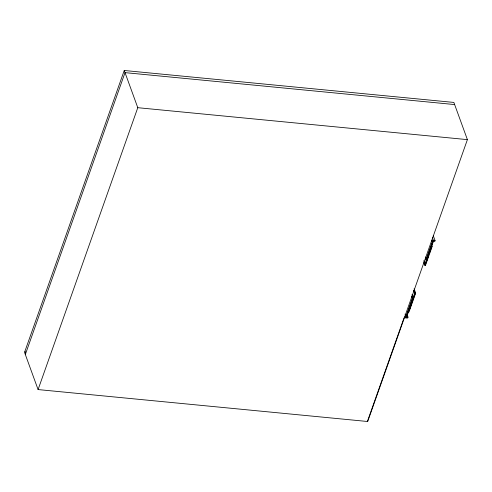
<?xml version="1.0" encoding="UTF-8"?>
<svg xmlns="http://www.w3.org/2000/svg" width="492" height="492" viewBox="0 0 492 492"><rect width="100%" height="100%" fill="white"/><g stroke="black" fill="none" stroke-linecap="round" stroke-linejoin="round"><path stroke-width="0.74" d="M24.994 351.405L24.6 352.524L38.087 389.572L367.696 421.509L467.4 139.63L453.858 102.428L124.248 70.491L24.938 351.251L25.719 353.391M25.326 354.504L125.023 72.631L454.639 104.568M38.087 389.572L137.785 107.693L124.248 70.491M367.389 421.478L404.092 317.709L407.677 318.06L408.003 317.137L407.228 314.997M432.376 241.769L426.263 259.05L425.506 256.965M412.001 295.92L412.776 298.054L406.091 316.953L405.057 314.099M426.693 260.311L426.146 260.262L432.831 241.363M406.041 317.9L406.367 316.977M407.032 315.015L408.305 311.411M413.157 297.703L414.682 293.38L413.674 290.6M425.014 264.173L426.546 259.856M431.392 246.141L432.923 241.824M433.101 241.387L433.427 240.471L432.394 237.618M406.638 317.002L415.119 293.035L414.079 290.188M431.613 245.114L432.13 246.541L425.445 265.434L424.897 265.385L433.378 241.418M409.116 310.716L411.921 302.795M412.431 301.356L415.23 293.435M425.814 263.509L428.618 255.588M429.639 252.703L431.675 246.947M414.11 288.816L415.666 293.091L408.981 311.99L408.434 311.934M433.255 235.637L435.069 240.625L434.743 241.547L431.466 241.234M137.785 107.693L467.4 139.63M431.791 240.311L435.069 240.625M431.582 246.486L432.13 246.541M415.119 293.035L415.666 293.091M412.776 298.054L413.323 298.109L412.025 294.548M404.725 316.817L408.003 317.137M425.365 258.122L426.146 260.262M423.753 260.705L425.445 265.434M423.864 262.531L424.897 265.385M411.589 296.313L412.345 298.398L406.232 315.679L405.728 314.29"/></g></svg>
